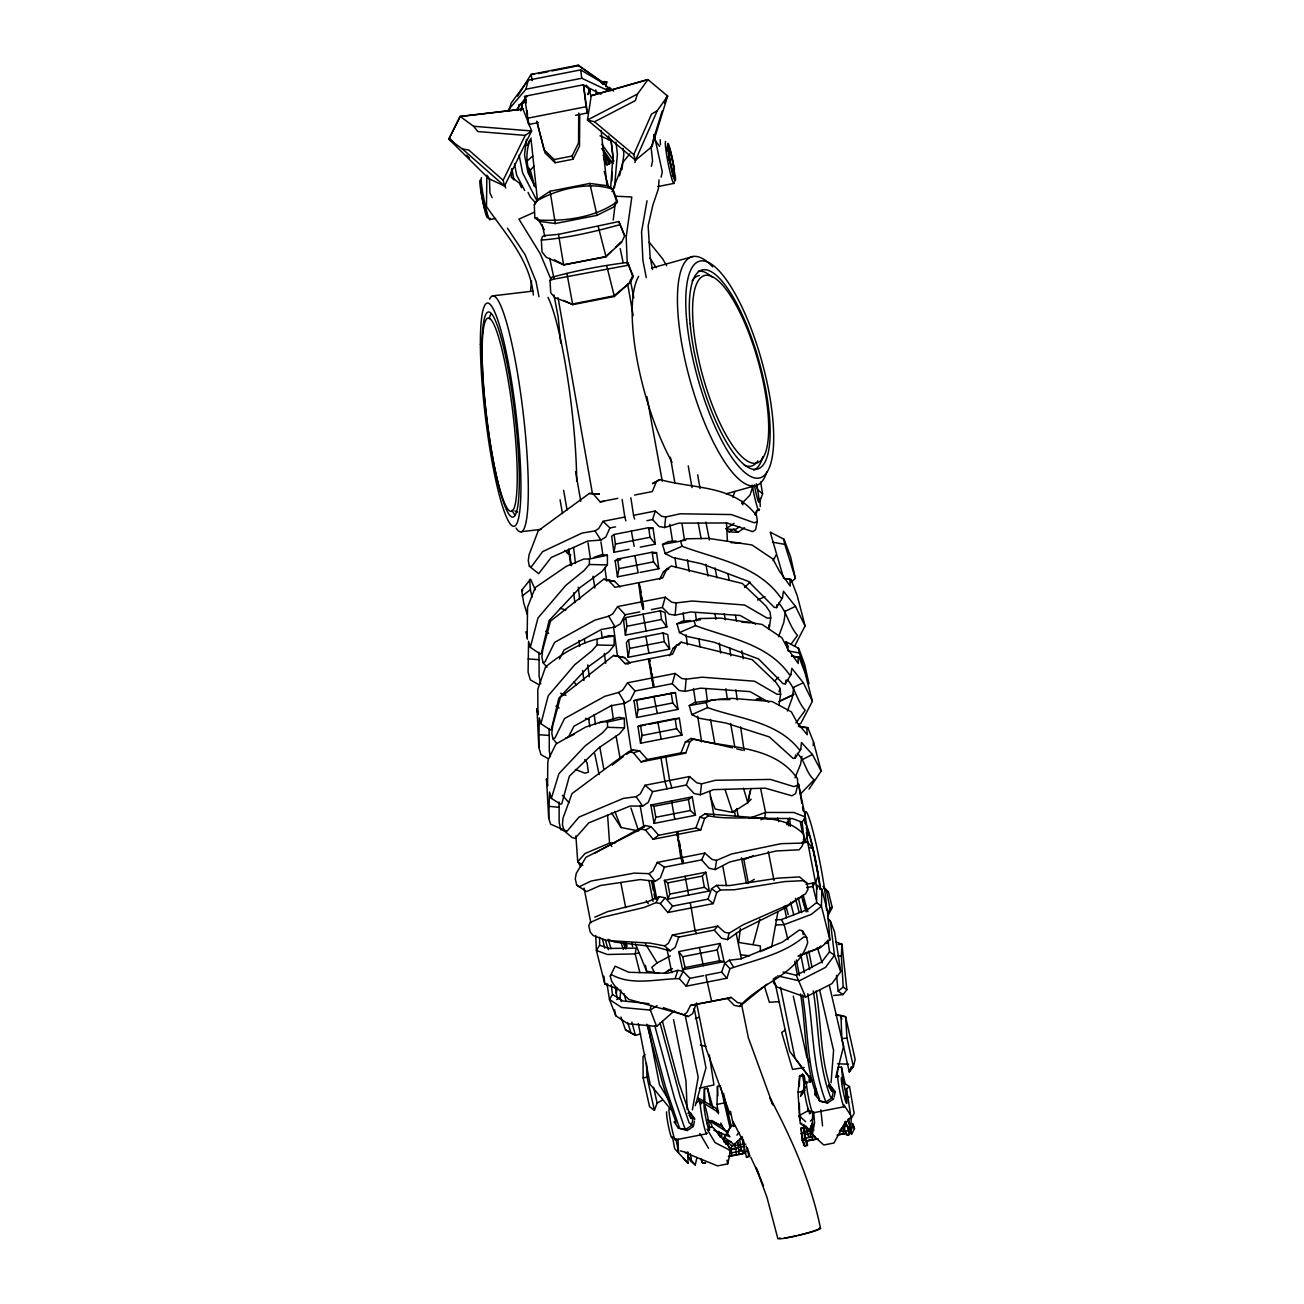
<?xml version="1.0" encoding="UTF-8"?>
<svg xmlns="http://www.w3.org/2000/svg" width="1304" height="1304" viewBox="0 0 1304 1304"><rect width="100%" height="100%" fill="white"/><g stroke="black" fill="none" stroke-linecap="round" stroke-linejoin="round"><path stroke-width="1.5" d="M760.362 951.675L760.379 945.938L738.683 942.466L740.346 928.481M578.715 112.975L578.552 142.935L572.13 156.024L573.075 159.218L555.08 162.755L545.023 152.91L536.906 121.663M579.742 114.736L579.514 146.13L573.075 159.218M799.368 1085.987L799.531 1076.305L802.563 1074.251L804.34 1076.061L805.464 1083.738M611.886 180.93L612.081 171.72M853.435 1124.439L850.86 1131.204L851.17 1118.587L846.54 1088.628L849.54 1086.607L842.775 1082.238M513.988 179.87L511.396 177.083L511.592 169.259M538.438 684.421L530.353 679.889L528.087 672.196L528.576 641.291L530.337 647.371L540.28 654.037L541.388 653.076L549.131 620.557L580.117 587.501L601.959 571.543L607.403 564.942L607.403 555.227L601.959 554.591L594.282 557.248M547.794 758.455L540.964 754.625L538.797 747.322L539.269 717.95L540.932 723.72L550.402 730.061L551.445 729.148L558.797 698.259L588.234 666.849L609.001 651.69L614.168 645.415L614.168 636.189L609.001 635.586L601.698 638.096M718.39 1113.861L717.004 1104.374L717.461 1086.428L720.509 1085.694M775.391 919.858L781.471 919.564L808.024 909.328L816.63 902.58L816.581 884.862L821.895 889.23L821.438 906.231L829.882 939.907L819.808 948.057L798.048 956.272M685.089 876.304L688.642 895.049M610.647 188.167L612.929 155.812L611.087 139.838M565.398 830.534L550.63 824.209L548.723 818.39L549.522 791.984L551.347 798.374L560.638 804.258L561.747 803.786L569.392 776.19L598.797 747.893L619.384 733.924L624.469 727.876L624.339 718.374L619.139 717.33L599.106 722.856M530.581 290.531L531.527 280.767M614.428 187.988L617.395 154.214L616.01 142.218M811.887 1132.198L812.767 1112.214M833.68 995.49L842.938 994.593L846.883 989.785L843.215 987.063L841.373 956.093L841.928 944.145L835.831 941.977M703.638 1103.005L704.437 1088.856L707.55 1088.367L712.978 1107.715M809.034 1082.287L809.393 1076.224M612.652 163.945L613.059 158.126L611.12 141.598L608.561 136.056M845.84 1098.115L846.54 1088.628M550.092 191.248L555.308 223.538L597.004 215.356L613.451 207.124L617.444 201.468L613.059 189.39L607.485 185.738L589.832 183.44L550.092 191.248L537.753 199.43L534.298 204.858L534.819 217.703L538.34 220.034C565.007 221.533 595.602 217.556 617.444 201.468M831.055 1082.793L833.582 1050.551L819.58 989.801M813.158 745.643L813.5 741.894L807.795 727.616L798.341 726.165M651.364 609.62L662.351 607.452L669.18 614.233L675.13 615.146L676.222 602.937L692.179 601.014L744.6 605.023L767.225 618.145L770.713 617.868L770.11 612.212L765.921 605.985L742.286 583.475L671.218 565.969L663.426 571.837L659.547 579.465M677.135 644.535L672.538 654.201L649.017 658.83L653.956 687.289L672.277 683.687L679.091 690.468L685.04 691.381L686.148 679.172L702.09 677.2L754.494 681.21L777.135 694.331L780.623 694.054L780.02 688.398L775.831 682.155L752.196 659.661L681.128 642.187L673.337 648.072L669.457 655.7M621.226 1001.537L620.052 997.739L620.818 989.948M650.81 1005.417L650.354 1010.095L656.645 1026.395L674.217 1010.926M646.914 520.671L652.554 519.562L659.091 526.523L664.649 527.549L665.692 517.003L680.166 513.792L731.316 514.558L754.315 522.806L757.314 521.47L756.63 515.879C734.136 484.68 693.369 489.082 659.971 479.562L652.538 483.605L659.971 479.562M716.01 699.759L694.608 702.497L689.229 705.611L691.853 714.625L699.172 718.243L725.627 722.97L769.327 736.907L793.06 758.325L795.163 758.178L800.737 749.376L801.471 742.481L812.408 754.478L821.178 771.055L809.034 789.099M799.336 1103.282L799.825 1120.332L797.999 1092.377L799.857 1075.555M686.312 785.041L693.94 793.468L700.297 794.772L701.536 783.818L715.603 780.265L770.485 779.433L793.957 786.638L797.722 785.024L797.461 778.569C773.484 744.339 727.469 748.659 690.941 738.455L685.382 741.96L680.965 752.881L647.289 759.498L641.095 761.911L633.337 752.718L628.626 751.74L615.472 761.226L571.983 793.631L563.067 817.983L562.415 824.747L564.257 830.909L572.081 837.478L575.048 838.423L588.789 822.857L630.142 806.035L642.676 806.084L648.202 802.465L652.636 791.658L686.312 785.041L689.555 776.532L696.825 782.84L701.536 783.818M680.818 857.82L677.004 831.675L658.683 835.277L653.125 839.254L645.529 830.077L640.997 829.083L585.969 857.282L576.27 873.37L575.276 878.798L576.645 885.025L579.221 886.753L591.217 880.999L634.266 873.109L649.001 873.664L652.88 871.007L657.298 862.433L680.818 857.82L682.742 863.558L664.421 867.16L657.298 862.433M677.216 834.527L677.575 831.561L695.896 827.958L700.737 829.898L704.633 818.472L708.512 815.815C739.906 822.449 778.488 809.165 803.46 833.957L804.372 840.281L802.025 846.329L799.156 849.817L776.304 850.958L729.784 861.96L715.179 869.589L709.083 868.268L701.617 859.858L683.296 863.46L677.216 834.527L700.737 829.898M613.222 220.05L615.406 202.185M621.943 169.504L623.85 154.263L623.165 148.411M526.474 139.381L524.518 154.801L527.973 172.503L535.406 186.928C527.142 172.258 523.442 153.758 531.168 138.11M836.842 1077.071L838.13 1067.275L841.439 1067.096L845.399 1084.667M795.163 758.178L795.587 755M770.713 617.868L769.164 629.017L768.724 624.975M779.058 705.187L780.623 694.054M715.179 869.589L716.515 860.395L731.544 853.99L781.177 843.672L801.406 843.101L804.372 840.281M676.124 540.981L668.365 541.551L662.546 544.404L665.187 553.581L672.994 557.59L701.373 563.687L748.447 581.405L774.201 607.322L776.532 607.615L782.465 597.819L783.443 591.201L795.473 606.376L805.073 625.904L794.674 646.034M785.562 610.614L783.851 622.22L778.602 636.694M690.484 620.557L682.514 621.128L676.972 623.85L679.482 632.57L686.898 636.385L713.875 642.171L758.602 658.993L783.068 683.638L785.285 683.899L790.925 674.608L791.854 668.316L803.28 682.742L812.408 701.291L800.737 723.524L798.439 724.29M793.712 687.827L792.245 697.787L787.437 711.022M760.835 819.694L764.666 818.325L765.562 812.441L760.754 789.197M842.449 1131.106L844.144 1131.057L845.905 1121.554M591.25 95.697L587.452 120.001L635.504 160.262L651.984 146.57L667.648 96.088L647.827 79.479L591.25 95.697L647.941 79.674L637.493 94.051L635.358 100.604L594.542 121.761L587.452 120.001L637.493 94.051M625.415 635.129L626.898 626.262L625.806 617.574L660.378 610.794L664.991 612.472L666.833 626.996L625.415 635.129L623.589 620.606L625.806 617.574M628.186 657.298L629.669 648.414L628.577 639.742L663.165 632.945L667.778 634.624L669.604 649.147L628.186 657.298L626.36 642.774L628.577 639.742M704.437 1088.856L704.845 1101.065M801.927 756.353L800.591 764.226L795 777.869M616.27 993.55L617.183 988.302M647.012 200.751L641.552 231.933L642.921 260.441L646.246 277.622M776.532 607.615L777.07 604.583M692.391 1109.916L698.194 1077.137L685.382 1016.305M785.285 683.899L785.97 680.069M777.934 911.806L771.707 946.688L761.992 950.958M629.001 549.343L613.939 552.309L615.439 544.078L614.054 534.477L648.642 527.68L653.027 528.104L655.358 544.159L640.297 547.126M634.869 555.634L638.161 572.782L617.46 576.857L618.96 568.642L617.574 559.041L652.163 552.244L656.548 552.651L658.862 568.723L640.052 572.423M517.916 110.416L519.041 104.434M671.527 800.933L674.787 819.319M636.596 717.526L638.145 709.751L636.596 699.71L675.423 692.571L678.015 709.392L636.596 717.526L634.021 700.704L636.596 699.71M640.525 743.247L642.057 735.489L640.525 725.431L675.113 718.634L679.351 718.292L681.927 735.114L640.525 743.247L637.949 726.426L640.525 725.431M646.833 1024.194L663.443 1086.281L675.716 1121.554L674.298 1121.978L678.308 1128.074L687.241 1130.503L693.337 1126.46L694.445 1121.065M815.831 1088.987L814.723 1094.382L820.509 1101.456L827.665 1102.907L833.778 1098.864L830.452 1096.86C817.559 1063.347 819.01 1026.02 813.288 990.91M834.136 1097.055L835.245 1091.676L829.474 1084.586L828.35 1085.857L831.675 1090.91L835.245 1091.676M710.289 796.695L715.162 809.05L732.62 812.441L747.779 802.645L750.175 790.957M757.314 521.47L755.587 529.717L752.652 531.641L727.045 522.969L678.765 523.148L664.649 527.549M619.563 175.828L622.546 162.788L629.848 153.807M661.128 177.165L662.302 171.851L654.119 134.524M634.918 162.576L635.716 159.039M651.397 166.325L652.571 161.011L651.038 146.618M695.276 1164.977L687.697 1155.882L690.566 1161L695.276 1164.977L696.923 1157.593M743.443 788.154L747.779 802.645L750.859 789.23M685.366 1152.817L717.526 1165.89L727.665 1163.901L730.713 1150.698L715.065 1142.597L707.061 1129.182M520.736 110.856L522.594 103.114L525.463 98.191M813.272 1125.27L810.713 1130.861L808.985 1130.894L812.783 1122.923M797.722 785.024L795.668 793.533L791.919 795.815L765.334 788.17L713.5 789.653L700.297 794.772M507.941 110.416L525.952 89.226L528.185 80.196L580.655 69.894L605.382 84.532L610.451 90.856M714.233 930.111L721.601 938.293L727.502 939.597L729.099 933.24L742.938 924.862L788.333 904.829L805.579 893.762L808.007 889.295L806.997 883.183L799.548 876.924L778.146 878.13L729.816 885.53L716.581 885.367L711.609 888.676L708.007 899.141L672.587 906.101L667.86 912.539L660.346 903.607L655.961 902.629L644.241 907.454L601.16 917.609L589.995 922.58L588.789 926.068L590.256 932.083L593.124 935.506L606.719 940.51L650.028 943.118L664.681 945.905L670.223 950.844L675.179 947.405L678.813 937.071L714.233 930.111L717.77 926.117L724.714 932.262L729.099 933.24M841.813 1019.223L840.933 1015.262L841.862 1038.75L849.295 1072.051L853.386 1066.672L855.163 1059.516L845.628 1016.761L835.848 1014.365M604.111 84.678L604.893 81.63L606.833 81.989L605.675 86.569M835.652 1077.446L843.558 1046.46L829.474 985.922M570.744 554.885L567.631 553.418L568.511 549.962M587.794 94.589L589.718 88.998L588.381 94.018M753.207 944.031L759.873 919.222M806.606 887.616L812.425 886.541L813.484 882.612M755.798 515.292L757.331 509.701M759.384 502.219L760.411 498.487M662.351 607.452L665.236 597.216L671.821 602.252L676.222 602.937M672.277 683.687L675.146 673.451L681.731 678.487L686.148 679.172M810.159 1111.041L809.376 1113.795L811.691 1110.633M695.309 1105.71L705.986 1067.846L694.168 1008.302M654.086 823.394L655.814 817.282L653.858 806.296L650.826 805.008L654.086 823.394L695.488 815.244L692.228 796.858L650.826 805.008M541.339 240.083L542.35 236.594L544.86 235.6L558.503 234.345L618.846 221.566L624.681 235.828L621.535 242.479L605.529 256.627L563.621 264.875L546.262 257.263L542.04 252.063L541.339 240.083C568.022 237.964 594.347 231.77 620.101 224.614M508.886 110.824L511.184 103.049L528.185 80.196M779.01 691.739L780.02 688.398M652.522 142.12L662.139 111.117M664.551 103.358L666.344 97.539M667.86 912.539L713.239 903.623L716.727 892.539L720.395 889.98L734.201 889.784L784.519 881.586L803.427 880.64L806.997 883.183M610.256 976.077L611.641 974.707C632.212 986.166 657.412 978.766 679.319 978.652L686.181 986.199L726.898 978.212L729.93 968.693C754.592 960.021 782.856 954.495 803.802 936.94L806.72 937.478L807.681 942.662C797.738 975.099 759.808 982.841 739.645 1006.476L734.299 1005.417L727.567 998.505L690.501 1005.4L686.915 1012.523L683.638 1014.756L628.887 999.434L614.575 985.661L611.625 981.178L610.256 976.077L615.129 966.166L628.805 972.295L667.469 973.306L677.819 970.339L683.149 971.301L689.897 978.326L703.785 975.604M652.554 519.562L655.309 511.038L661.568 516.237L665.692 517.003M675.342 977.853L677.819 970.339M752.962 486.31L749.93 495.178L741.683 503.637M521.078 109.78L522.399 105.966M711.691 1001.619L705.757 975.213L721.634 972.083L724.796 963.118L729.246 960.233L740.916 958.864L782.416 942.107L799.466 929.931L802.465 930.877L806.72 937.478M550.027 280.604L551.119 277.491C575.667 270.629 602.187 265.592 627.615 262.463L633.353 276.595L630.093 282.772L613.842 295.861L571.918 304.109L554.819 297.573L550.728 292.829L550.027 280.604L552.668 279.366L628.789 265.12M695.831 1004.732L692.652 1013.599L688.202 1016.582L674.445 1011.48M755.049 514.803L756.418 510.972M759.857 501.404L762.612 493.76L760.607 482.007M641.095 761.911L685.676 753.158L689.979 741.585L694.07 738.879M695.896 827.958L699.906 817.168L705.154 813.729L771.756 818.977M645.04 1054.561L643.002 1056.566L643.165 1077.984L649.588 1106.721L654.429 1110.34L657.118 1103.086L653.581 1087.243M849.295 1072.051L851.316 1066.607M667.941 899.124L669.816 894.088L667.697 882.889L664.388 880.363L705.806 872.229L709.343 890.991L667.941 899.124L664.388 880.363M664.421 867.16L660.378 877.836L655.146 881.39L640.297 879.548L600.199 885.546L586.507 891.594L576.645 885.025M732.783 497.117L734.951 491.412M612.016 191.655L621.356 168.118M747.779 802.645L751.185 799.238M656.319 481.861L652.326 491.559L634.526 495.064M657.314 110.644L635.504 160.262L633.744 154.589L651.511 114.133L657.314 110.644L667.648 96.088L666.947 95.616M724.062 961.635L719.596 960.787L717.233 949.931L720.118 943.46L678.699 951.594L682.66 969.769L724.062 961.635L720.118 943.46M627.615 262.463L632.587 275.91L629.555 282.658L614.38 296.481L572.701 304.663L563.654 300.425M615.569 526.816L609.93 527.941L605.838 536.987L600.899 540.068L587.745 541.03L551.184 557.525L538.666 573.695L529.391 566.262L528.267 560.753L529.065 554.754L538.291 530.695L589.31 493.45L599.269 494.069L589.31 493.45M827.632 913.794L830.061 908.513L826.524 890.909L823.606 888.089M686.181 986.199L689.897 978.326M667.208 568.299L662.628 577.982L639.107 582.611L643.573 609.212M701.617 859.858L704.893 853.093L711.984 859.401L716.515 860.395M735.13 1125.971L731.153 1125.596L723.41 1138.767L723.997 1142.141M717.77 926.117L672.391 935.033L668.349 943.346L664.681 945.905M727.371 1133.225L731.153 1125.596M527.126 145.477L529.554 140.506M462.382 148.949L468.755 150.041L503.132 180.262L504.534 185.999L462.382 148.949L448.837 139.072L460.296 116.545L523.002 109.096L531.624 130.97L504.534 185.999L488.772 178.648L448.837 139.072L460.002 116.398L523.002 109.096M503.132 180.262L525.219 135.388L531.624 130.97L473.548 126.26L460.296 116.545M559.465 659.058L564.029 650.044L601.193 629.555L615.081 626.947L620.476 623.801L625.154 614.771L639.808 611.886M568.462 737.037L573.939 726.23L611.087 705.741L625.007 703.182L630.402 700.036L635.064 690.99L653.402 687.387L648.463 658.944L624.942 663.557L618.031 656.14L613.63 655.456L560.41 697.347L552.635 726.018L551.82 733.223L552.912 738.797L556.873 743.443M679.319 978.652L683.149 971.301M827.73 916.158L832.262 907.47L828.399 891.92L823.036 886.361M729.474 1150.976L732 1146.216L731.348 1145.597M845.008 1121.847L851.545 1134.268L854.495 1128.791L853.24 1125.124M773.076 560.687L776.32 554.705M845.677 1121.326L833.924 1143.021L823.786 1145.01L812.294 1134.676L814.576 1123.037L813.712 1111.97M689.555 776.532L644.975 785.285L640.199 793.973L636.091 796.679L623.377 798.39L579.025 817.054L567.044 831.218L564.257 830.909M655.961 902.629L659.319 896.614L665.187 897.804L672.587 906.101M661.747 756.662L660.998 757.999L664.893 781.373L667.094 788.822M666.507 755.733L665.757 757.07L669.637 780.444L671.853 787.877M851.17 1118.587L854.169 1113.453L849.54 1086.607M534.298 204.858L536.482 201.126C557.199 188.966 589.881 180.93 613.059 189.39M625.838 520.818L624.812 517.036L603.051 521.307L598.683 528.593L595.031 530.891L581.959 533.091L542.627 551.641L531.51 566.588L529.391 566.262M748.773 818.504L765.562 812.441L793.94 812.506L805.367 816.972L808.089 835.098L804.307 841.373L802.123 822.205L805.367 816.972L798.537 784.03L801.846 803.313M611.168 984.764L612.521 994.447L609.473 999.467L615.765 1015.767L627.843 1023.754L656.645 1026.395M609.408 138.909L608.3 139.789L607.517 138.925L608.593 138.11M599.612 937.348L599.628 945.221L596.401 950.453L604.86 984.129L615.765 988.139M517.655 96.105L531.054 74.442L578.079 65.2L600.541 81.027L602.692 84.157M810.925 1125.922L812.359 1123.673L813.077 1127.21M538.797 747.322L537.036 708.74L537.916 714.625L537.786 689.278L545.561 666.931C565.626 650.452 588.186 638.145 614.168 636.189M608.12 579.921L615.015 587.338L638.553 582.709L641.16 601.943L617.623 606.572L612.717 613.874L608.723 616.205L594.901 620.133L554.624 642.35L545.056 661.796L543.002 662.611L541.91 657.053L542.725 649.832L550.5 621.16L603.703 579.237L614.738 581.405L620.199 586.93M651.071 678.178L627.55 682.791L622.644 690.093L618.634 692.44L604.812 696.32L564.534 718.537L554.966 737.982L552.912 738.797M743.41 1139.745L744.714 1151.905L746.817 1157.349L749.881 1155.898L747.339 1147.634M806.948 1140.381L807.486 1145.417L804.438 1145.727L802.156 1140.315L801.047 1128.123L804.079 1127.813L805.546 1133.094M527.321 614.64L523.719 603.035L521.682 590.239L530.581 579.221L535.276 589.799M736.907 1135.165L738.961 1132.345M827.926 918.456L830.273 920.738L834.511 931.692L840.787 971.545L831.887 983.656L805.627 997.12L776.402 986.851L773.419 982.629M790.974 644.241L797.494 635.407C788.953 625.773 787.192 612.472 778.635 602.953M795.896 722.905L805.204 710.321C797.135 701.242 795.473 688.708 787.453 679.71M805.041 1090.34L800.509 1096.419L801.846 1091.709L805.481 1087.129M749.295 1155.751L746.181 1157.186M827.91 940.184L829.523 951.806L821.879 961.814L796.288 975.294L783.052 972.05M516.71 109.454L527.37 95.762M812.425 886.541L815.538 882.547L818.227 875.652L812.914 848.48L807.632 842.123L803.264 839.694M725.904 1144.341L723.329 1138.718L726.589 1134.822M840.183 1130.046L851.414 1116.338M678.748 645.04L681.128 642.187M660.346 903.607L665.187 897.804M530.109 170.596L534.037 166.081M607.403 555.227L589.392 559.041L589.392 564.485L583.947 570.663L565.806 585.382L537.981 617.966L530.337 647.371M597.069 639.808L597.069 644.975L591.886 650.843L574.64 664.828L548.202 695.798L540.932 723.72M687.909 1113.453L689.034 1112.182L690.81 1113.16L694.82 1119.272L689.034 1112.182M741.78 1137.235L732.538 1146.232L723.41 1138.767M603.377 155.388L604.371 154.883L608.234 157.931L610.207 163.228L607.028 164.891L605.219 163.668L603.377 155.388L605.773 159.218L607.028 164.891M605.219 163.668L606.164 162.625M624.339 718.374L607.485 721.96L607.55 727.29L602.448 732.913L585.333 745.725L558.911 773.679L551.347 798.374M667.697 882.889L702.285 876.092L705.806 872.229M604.486 156.855L605.741 155.502L603.785 150.449L601.633 148.754M800.444 794.022L814.103 779.873C805.774 772.636 805.269 760.705 797.298 753.37M558.503 234.345L563.621 264.875L606.018 256.839L611.429 251.411M615.504 247.352L620.916 241.925M603.964 155.779L604.991 155.241M744.486 587.452L750.207 582.089M774.315 681.242L778.635 677.216M682.66 969.769L685.007 967.584L719.596 960.787M810.387 1121.016L813.174 1118.506M526.865 161.24L532.733 156.007M791.023 582.22L795.375 578.389L790.648 557.036L784.095 539.302L770.191 532.113L783.622 578.145M739.645 1006.476L766.931 984.178M640.997 829.083L645.121 825.53L651.201 826.736L658.683 835.277M670.289 955.913L657.151 962.906L651.821 967.275L654.396 972.491L659.302 973.387M842.938 994.593L838.146 991.187L843.215 987.063M612.261 765.106L623.393 756.516M820.689 946.101L817.82 948.35L798.863 955.669M773.191 979.288L776.304 976.843M522.138 596.009L530.386 589.701L529.571 579.4M666.377 971.822L669.522 969.459M800.868 1133.681L803.981 1132.687L803.443 1127.65M614.054 534.477L611.625 536.237L613.939 552.309M617.46 576.857L615.146 560.785L617.574 559.041M727.502 939.597L740.933 930.143L783.215 908.986L802.677 895.978M734.119 523.328L725.937 528.707L728.952 531.869L737.999 532.325L744.502 527.745M653.858 806.296L688.447 799.499L692.228 796.858M626.702 754.266L633.32 749.784L639.645 750.941L647.289 759.498M725.937 528.707L734.837 529.88L739.71 526.588M785.024 1030.258L781.699 1032.491L792.555 1069.443L804.177 1067.503M737.119 809.067L732.62 812.441L725.024 789.507M657.004 1005.661L650.354 1010.095L621.552 1007.454L609.473 999.467L607.045 984.227M696.385 1102.744L699.58 1100.69L718.683 1112.491L716.401 1108.498L698.096 1097.903L700.509 1104.244M522.562 102.136L526.017 99.984M728.952 531.869L734.119 528.739M645.529 830.077L651.201 826.736M747.29 883.509L754.299 879.369M706.784 1123.005L709.995 1121.13L724.747 1130.421L722.612 1126.933L711.674 1120.397M645.121 825.53L594.999 853.109M844.438 1129.052L842.824 1129.997L843.443 1134.072L846.329 1133.062M616.727 999.614L620.052 997.739M663.426 571.837L668.838 568.805M673.337 648.072L676.042 646.556M747.974 1150.959L744.714 1151.905M522.627 102.331L526.148 100.375M657.118 1103.086L662.399 1100.168M664.225 973.11L672.44 968.742M802.498 759.547L812.408 754.478M826.426 941.602L829.882 939.907L827.567 911.855L821.895 889.23M781.944 700.069L794.103 694.217M741.194 1149.28L743.736 1152.997L739.401 1154.513L738.765 1150.454L741.194 1149.28L739.661 1139.289M784.812 611.429L795.473 606.376M520.149 104.353L525.382 101.875M793.142 687.534L803.28 682.742M689.229 705.611L706.149 702.579L711.674 699.987L731.935 698.357L772.229 701.568L791.365 711.854L797.396 722.872L807.209 734.755L806.801 727.828L798.993 726.638M830.061 908.513L832.262 907.47M757.608 600.019L764.91 596.645M778.667 701.699L792.685 695.211M565.561 738.325L574.379 734.266M533.972 212.373L518.943 219.17L540.28 253.824L550.875 279.154M691.853 714.625L707.616 707.616C739.156 718.928 776.891 721.226 799.205 749.572L800.737 749.376M659.319 896.614L648.121 901.586L607.501 911.659L594.803 917.168M665.187 553.581L682.073 546.278C716.792 559.318 757.852 565.088 780.77 597.705L782.465 597.819M679.482 632.57L695.537 625.627C728.512 638.015 767.534 643.508 789.311 674.494L790.925 674.608M628.626 751.74L633.32 749.784M753.109 855.848L743.834 859.727L748.3 882.645M662.546 544.404L680.59 541.127L686.572 538.813L708.463 538.389L752.017 544.99L772.962 559.041L779.384 571.103L790.224 586.099L789.979 579.432L784.617 578.568M676.972 623.85L694.119 620.737L699.808 618.536L720.59 618.129L761.992 624.404L781.895 637.754L787.991 649.213L798.292 663.475L798.048 657.134L792.115 656.173M695.358 1018.636L699.156 1017.283M639.009 952.621L635.178 953.925L607.322 954.479L596.401 950.453L595.732 935.538M727.567 998.505L731.202 997.397L737.542 1002.58L741.503 1003.379M640.737 1033.86L635.472 1035.376L625.496 1029.834L620.932 1017.022M633.337 752.718L639.645 750.941M651.674 268.07L693.19 256.464M726.328 493.792L754.641 485.87M643.165 1077.984L646.996 1077.039L646.458 1063.331M756.271 699.172L760.102 698.292M699.351 1088.269L713.94 1084.895L709.311 1054.936M806.801 727.828L807.795 727.616M685.04 691.381L700.59 688.153L750.028 691.625L768.806 702.204M675.13 615.146L690.68 611.967L740.118 615.455L755.489 624.111M797.999 1092.377L803.264 1091.318M538.389 73.594L548.136 71.671M552.032 70.905L579.318 65.542M525.952 89.226L581.78 78.256L608.202 90.709M575.634 115.29L587.37 112.975L583.475 84.744L524.485 96.333L528.691 124.499L538.471 122.576M527.061 118.322L586.067 106.732L583.475 84.744M536.743 121.223L544.061 149.715L554.118 159.561L572.13 156.024M489.652 219.594L495.601 218.436M657.933 186.537L673.793 183.424M593.434 494.216L600.068 501.828L617.884 498.34M630.859 497.786L633.548 515.308L655.309 511.038M649.262 528.837L653.027 528.104M615.439 544.078L650.028 537.281L655.358 544.159M615.146 560.785L620.785 559.677M652.782 553.385L656.548 552.651M618.96 568.642L653.548 561.845L658.862 568.723M641.715 601.845L665.236 597.216M626.898 626.262L661.487 619.465L666.833 626.996M629.669 648.414L664.258 641.617L669.604 649.147M651.625 678.064L675.146 673.451M634.021 700.704L675.423 692.571M638.145 709.751L672.734 702.954L678.015 709.392M637.949 726.426L645.48 724.942M649.245 724.209L679.351 718.292M642.057 735.489L676.646 728.692L681.927 735.114M655.814 817.282L690.403 810.485L695.488 815.244M653.125 839.254L676.646 834.641M681.373 857.706L704.893 853.093M669.816 894.088L704.404 887.29L709.343 890.991M678.699 951.594L682.644 956.729L717.233 949.931M690.501 1005.4L731.202 997.397M717.004 1104.374L724.29 1102.939L729.898 1127.21M675.325 1139.908L706.621 1133.763M812.783 1112.899L844.079 1106.754M731.055 1141.619L725.171 1140.804L729.099 1141.342M804.079 1127.813L801.047 1128.123L802.987 1140.462L804.438 1145.727L807.486 1145.417M817.967 1138.897L806.182 1141.065L804.421 1131.921L813.957 1130.046M743.313 1144.619L745.709 1144.146M728.757 1149.46L744.03 1146.46L744.763 1150.242L729.49 1153.241M804.698 1134.545L812.327 1133.046M802.4 1135.36L802.188 1138.653L803.003 1138.506M734.478 1143.51L735.961 1148.824L731.185 1149.753L731.74 1155.686M805.432 1138.327L814.967 1136.452M839.76 1131.579L845.497 1130.454M845.481 1131.22L848.203 1130.682C851.952 1140.315 842.107 1131.888 844.438 1125.825L847.16 1125.287L848.203 1130.682M806.85 1145.254L805.383 1139.989L802.156 1140.315M728.333 1156.355L745.513 1152.98M806.182 1141.065L817.624 1138.816M838.048 1134.806L846.573 1133.274L837.038 1135.148M728.675 1156.452L745.839 1153.078M703.019 1163.315C710.484 1161.766 699.678 1165.841 701.943 1159.419L702.22 1162.32L700.965 1159.109M846.54 1135.116L849.279 1134.578M801.927 843.166L807.632 842.123L815.538 882.547L806.035 884.308M786.067 641.796L798.716 648.332L804.666 664.469L808.985 683.883L799.352 652.962L788.089 650.908L786.067 641.796L788.447 647.094M841.862 1038.75L846.964 1037.935L845.628 1016.761L835.717 1014.871M548.723 818.39L546.49 778.961L547.582 785.774L547.761 763.036L548.267 759.629L555.911 744.079L585.561 727.11L602.285 721.487L607.485 721.96M601.095 82.739L606.833 81.989L600.883 81.956M600.068 501.828L603.915 501.372M492.456 295.91L532.798 291.118M521.258 531.739L541.437 529.342M689.017 1115.132L691.234 1118.506L693.043 1118.294L691.576 1125.482L685.464 1129.525L678.308 1128.074L679.025 1126.607L665.399 1086.558L649.033 1025.14M825.008 943.167L828.611 942.776M838.309 944.536L841.928 944.145L846.883 989.785M685.382 741.96L689.979 741.585M837.576 1063.771L848.611 1064.211M681.943 540.557L685.806 540.28M696.466 620.117L700.46 619.824M779.14 1001.7L769.36 1002.238L764.6 986.769M799.531 1076.305L804.34 1076.061M808.741 1140.234L813.288 1139.989L810.811 1136.289L809.963 1130.812M615.488 842.791L609.555 843.101L584.974 853.566L577.721 861.699L580.802 866.704M776.206 925.009L784.16 924.65L811.349 914.381L821.438 906.231L816.63 902.58M534.493 74.361L531.054 74.442L532.228 80.652M810.778 1113.518L808.578 1110.389L799.14 1115.686L800.363 1123.412L801.96 1123.396M600.916 81.663L604.893 81.63M717.966 699.514L729.865 699.596M757.64 699.775L761.617 699.808M764.666 818.325L792.424 818.586L802.123 822.205M589.392 559.041L583.947 558.976L566.343 566.311L535.211 587.599L527.549 607.273L527.158 637.786L526.229 631.592L527.435 639.188M607.892 984.194L604.86 984.129L603.85 976.174M589.392 564.485L607.403 564.942M597.069 644.975L614.168 645.415M839.515 1131.024L844.144 1131.057M607.55 727.29L624.469 727.876M616.14 196.219L631.821 196.985L626.181 236.937L627.273 264.142M680.965 752.881L685.676 753.158M810.811 1136.289L808.17 1136.11L806.883 1128.139M837.934 955.848L841.373 956.093M528.12 658.911L539.09 659.71L539.106 676.189L540.687 683.866M538.829 734.706L549.261 735.456L549.277 751.12L550.402 756.597M730.941 542.611L740.77 543.377M741.552 622.106L749.36 622.709M525.219 135.388L477.851 131.541L473.548 126.26M583.947 86.227L587.827 86.569M648.936 1003.656L622.758 1000.934L612.521 994.447M548.739 806.279L559.106 807.372L559.155 822.465L560.704 829.67L566.066 831.039M789.979 579.432L791.088 579.547L797.298 595.928L805.073 625.904M798.048 657.134L799.107 657.249L805.024 672.815L812.408 701.291M740.493 954.805L749.572 955.783M614.738 581.405L603.703 579.237M618.715 656.825L624.649 657.64L630.109 663.149M555.308 223.538L540.296 221.501L534.819 217.703M624.942 663.557L628.202 664.046M785.057 578.634L791.088 579.547M791.463 656.075L799.107 657.249M635.521 943.949L646.637 971.268L654.396 972.491M772.424 542.138L784.796 544.387L795.375 578.389M690.941 738.455L732.701 747.828M611.543 812.946L621.079 827.535L638.553 830.925L630.94 807.991M845.66 1096.566L849.083 1097.267M618.031 656.14L624.649 657.64M777.575 975.881L799.336 980.82L825.595 967.356L834.495 955.245L830.273 920.738M700.346 1045.074L706.132 1046.493M736.613 748.789L742.465 750.224M709.62 1126.835L713.435 1127.764L730.305 1148.221M803.476 1145.108L805.09 1145.89M744.079 1143.934L734.201 1145.727L732.424 1143.152L724.209 1137.365M749.213 1156.876L746.067 1145.971M670.223 950.844L655.472 946.932L614.869 942.075L607.974 939.336M680.297 1150.845L687.958 1152.883M613.63 655.456L617.02 656.368M606.181 89.047L611.234 90.432L609.033 87.205L613.662 91.117M699.906 817.168L704.633 818.472M809.898 847.633L812.914 848.48M672.391 935.033L678.813 937.071M800.607 1116.142L799.14 1115.686L805.611 1121.668M560.345 608.283L565.903 610.093M585.496 718.308L589.196 719.498M724.486 1130.356L728.333 1131.66M663.377 1007.65L672.603 1010.844M599.628 945.221L608.919 948.448L636.14 948.122L635.178 953.925L639.873 972.637M560.638 693.272L565.952 695.309M575.406 769.523L584.893 773.158L588.414 772.196L587.061 762.693L584.779 759.629M654.722 696.629L653.891 696.303L657.298 713.451M658.65 722.367L657.819 722.041L661.226 739.189M521.682 590.239L522.741 590.663M683.638 1014.756L688.202 1016.582M713.728 1130.209L729.979 1136.811L722.612 1126.933M707.844 1119.94L722.367 1125.89L720.753 1123.021M625.496 1029.834L635.472 1035.376L631.821 1022.075M599.987 135.795L612.668 141.256M606.018 256.839L598.243 226.537M606.767 88.379L611.234 90.432M582.904 84.841L600.981 94.165M554.379 259.789L564.322 265.022M826.524 890.909L828.399 891.92M816.5 1095.36L814.723 1094.382L816.141 1093.958C804.34 1062.271 806.133 1027.079 800.574 993.99M827.665 1102.907L818.749 1100.494L819.466 1099.011C806.736 1066.134 808.138 1029.475 802.514 994.985M693.337 1126.46L689.066 1122.695L680.085 1096.582L660.02 1022.988M674.298 1121.978L676.059 1122.956M687.241 1130.503L685.464 1129.525L683.948 1125.955L674.624 1098.669L654.771 1025.743M556.042 706.214L559.074 708.039M705.154 813.729L708.512 815.815M829.523 951.806L834.495 955.245L840.787 971.545M578.079 65.2L601.062 81.19L603.507 84.401M803.574 1124.521L810.713 1130.861M800.363 1123.412L808.985 1130.894M572.701 304.663L566.93 273.433M582.758 865.318L577.721 861.699L575.895 835.848M511.396 177.083L519.334 183.082L521.551 187.727M711.609 888.676L716.727 892.539M734.837 529.88L737.999 532.325M545.773 631.12L548.625 633.369M762.612 493.76L757.64 489.717L756.858 485.707M644.975 785.285L652.636 791.658M594.542 121.761L633.744 154.589M708.007 899.141L713.239 903.623M604.371 154.883L606.751 157.083M687.778 1151.839L688.023 1163.201L674.657 1148.726L672.554 1137.251M603.051 521.307L609.93 527.941M449.57 138.322L453.825 142.543M466.604 155.192L469.44 158.012M617.623 606.572L625.154 614.771M627.55 682.791L635.064 690.99M724.796 963.118L729.93 968.693M535.667 202.935L530.288 197.051L528.055 192.405M614.38 296.481L606.67 265.625M683.198 1157.887L688.023 1163.201M562.448 795.342L569.033 802.759M601.845 144.271L614.005 161.028M564.974 550.369L567.631 553.418M721.634 972.083L726.898 978.212M543.002 662.611L546.963 667.257M671.381 1110.079L650.207 1084.439L638.292 1023.493M716.581 885.367L720.395 889.98M604.567 155.649L607.24 158.892L608.919 164.483M649.131 242.104L662.611 258.795L666.67 265.723M649.001 873.664L655.146 881.39M816.255 1139.077L812.18 1133.844L811.952 1128.286M624.681 235.828L618.846 221.566M574.086 681.927L576.482 685.138M653.923 138.566L659.579 146.423M636.091 796.679L642.676 806.084M703.361 965.693L699.4 947.535M603.084 149.422L612.733 163.619M649.017 658.83L650.354 660.818M648.463 658.944L649.799 660.932M611.804 846.459L609.555 843.101L607.599 815.261M646.246 900.608L648.3 903.656M507.484 228.167L525.121 254.802L536.009 281.452L538.959 296.725M843.704 1104.684L850.322 1114.676M649.979 258.143L656.303 267.744M829.474 1084.586L833.484 1090.698L832.001 1097.886L825.905 1101.929C812.408 1067.764 813.452 1029.655 807.763 993.713M595.031 530.891L600.899 540.068M586.132 85.119L590.158 91.459M729.246 960.233L733.223 966.476M716.581 1131.399L719.303 1135.768M645.431 943.9L657.151 962.906M669.734 1101.554L659.482 1084.765L647.958 1025.58M537.069 217.572L544.29 229.716M608.723 616.205L615.081 626.947M618.634 692.44L625.007 703.182M603.67 155.046L605.105 157.474M699.841 1133.453L708.496 1148.27M796.288 975.294L805.627 997.12M524.697 190.465L516.71 175.306L514.477 163.799M781.471 919.564L784.16 924.65L787.926 939.614M831.675 1090.91C819.874 1059.223 821.667 1024.031 816.108 990.926M691.234 1118.506L678.976 1083.233L662.367 1021.146M733.011 1121.424L743.818 1142.663M537.232 201.256L522.611 172.845L519.139 155.127M809.344 1062.304L806.785 1056.99L793.272 996.126M696.532 933.582L695.081 930.583L690.289 902.629M504.289 184.858L505.756 187.955M492.146 197.621L489.929 192.976L489.456 178.371M750.843 1157.349L758.798 1174.415L756.027 1167.667L766.948 1197.251L777.787 1238.36A22.005 1.809 -13.5 0 0 802.237 1234.497A22.005 1.809 -13.5 0 0 819.319 1227.96M590.973 96.203L589.229 89.194M521.877 106.52L523.197 109.52M624.486 943.444L626.702 948.693M621.079 827.535L614.803 811.398M709.995 1121.13L712.228 1126.574M756.027 1167.667L763.476 1185.825M608.512 186.814L604.241 171.46M773.679 979.809L776.402 986.851M487.892 176.285L488.772 178.648M852.555 1123.477L854.495 1128.791M597.004 215.356L589.832 183.44M730.191 1114.496L705.562 1047.177L696.515 1002.89M599.139 774.576L594.722 753.647M612.309 188.624L617.085 202.853M817.298 947.503L822.172 962.874M627.713 1022.45L630.663 1031.953M554.118 159.561L555.08 162.755M706.149 702.579L707.616 707.616M680.59 541.127L682.073 546.278M694.119 620.737L695.537 625.627M623.98 993.599L626.067 1001.195M633.548 515.308L634.575 519.106M777.706 817.983L778.7 821.683M851.545 1134.268L848.578 1118.783M813.5 741.894L821.178 771.055M731.381 1126.77L723.492 1093.29M798.276 897.576L801.716 912.702M784.193 906.215L786.475 917.739M795.521 898.309L799.156 912.474M790.517 902.189L793.777 914.903M785.904 905.775L788.17 914.626M631.707 942.939L632.636 946.574M626.132 942.743L627.028 946.28M820.526 1228.401C811.153 1182.369 792.001 1139.256 770.045 1097.984L772.864 1104.895L748.366 1037.756L741.52 1004.178M634.168 546.343L631.348 531.087M641.16 601.943L643.019 609.327M602.399 938.733L604.746 948.106M718.765 1131.318L720.216 1137.218M848.007 1119.402L850.86 1131.204M646.132 631.071L643.084 614.184M648.903 653.222L645.871 636.336M716.401 1108.498L717.33 1112.377M783.541 538.78L784.796 544.387M846.964 1037.935L853.386 1066.672M542.187 224.744L544.844 236.594M549.701 258.339L553.907 278.013M646.996 1077.039L654.429 1110.34M798.227 647.86L799.352 652.962M808.757 951.154L812.082 967.584M806.149 952.279L809.654 969.557M800.607 953.99L804.372 972.67M720.933 1087.617L724.29 1102.939M682.644 956.729L685.007 967.584M530.386 589.701L532.016 597.183M620.199 248.608L623.1 262.381M627.664 284.011L633.206 315.617M558.063 297.687L592.309 492.896M586.067 106.732L587.37 112.975M805.041 820.346L805.79 824.03M806.557 827.714L808.089 835.098M800.216 821.65L802.677 833.484M736.662 808.464L738.243 816.125M734.299 810.615L735.489 816.385M727.29 1140.397L728.757 1147.455M690.256 1153.681L691.381 1159.142M726.458 885.677L722.693 865.774M736.141 933.126L741.373 958.815M730.55 1111.448L733.598 1126.46M656.89 899.613L653.467 881.716M666.98 949.051L671.821 972.784M673.532 1019.646L685.937 1080.739L687.175 1109.59M645.447 965.433L646.637 971.268M675.847 1138.636L678.65 1152.491M709.392 539.986L705.904 522.073M714.999 567.908L717.004 577.884M724.209 613.776L725.399 619.759M794.739 961.292L797.282 974.365M768.349 851.594L773.989 880.461M741.422 857.755L746.41 883.33M652.228 881.406L655.684 899.108M648.952 880.347L653.059 901.357M620.802 882.58L625.692 907.6M584.062 888.057L590.826 922.71M848.643 1127.096L850.452 1133.209L850.126 1130.209M796.385 959.94L799.433 975.636M652.505 269.537L650.191 257.524L648.137 225.82L652.815 205.282L658.406 188.738L659.042 179.87M803.981 1132.687L805.383 1139.989M630.337 279.985L633.793 297.801M553.939 294.997L558.161 316.774L560.736 343.033M533.336 295.03C530.206 259.806 505.218 234.052 486.473 206.407L486.881 175.127M511.901 168.884L513.743 178.485M702.285 876.092L704.404 887.29M614.624 1009.818L615.765 1015.767M740.623 726.98L744.144 750.648M698.211 523.002L701.128 538.731M705.871 564.273L708.072 576.075M802.465 930.877L803.15 934.577M730.615 723.394L734.918 747.469M646.914 396.66L662.269 481.176M714.739 743.019L710.452 719.335M707.55 1088.367L710.696 1105.613M619.922 757.51L616.075 735.961M568.707 549.88L571.592 565.643M599.807 747.192L603.833 769.246M728.039 574.037L729.099 579.954M735.489 615.39L736.548 621.307M741.862 650.843L743.28 658.716M677.575 831.561L678.634 837.543M679.351 841.52L680.069 845.514M680.786 849.507L681.503 853.484M682.22 857.478L683.296 863.46M677.004 831.675L682.742 863.558M688.447 799.499L690.403 810.485M811.202 1128.058L811.887 1132.035M806.312 1126.314L807.355 1132.279M669.881 524.289L672.619 541.991M697.656 474.786L700.069 488.576M688.235 465.854L692.016 487.533M670.403 457.248L674.869 482.855M709.735 791.626L713.94 815.685M640.15 805.53L644.013 827.584M575.634 471.787L580.785 501.339M563.638 490.337L567.077 510.043M560.068 499.791L562.48 513.58M568.658 549.049L570.663 564.909M615.374 987.943L617.085 997.707M802.514 807.176L803.166 811.039M727.029 1160.104L727.665 1163.901M721.275 1132.964L721.927 1136.892M654.037 134.768L654.934 140.229M546.49 778.961L547.093 782.693M737.298 1141.326L738.765 1150.454M537.036 708.74L537.9 714.152M807.632 1108.009L808.219 1111.79M693.451 688.528L695.88 704.356M697.705 716.206L701.633 741.911M671.185 692.913L672.734 702.954M675.113 718.634L676.646 728.692M623.85 702.237L631.446 751.772M622.138 499.497L624.812 517.036M682.09 524.241L684.453 540.003M687.42 559.709L689.197 571.543M595.798 89.878L596.319 93.317M588.006 542.725L590.37 558.487M593.043 576.238L594.82 588.055M674.95 557.737L676.417 567.582M600.965 541.893L603.002 555.667M604.763 567.484L606.8 581.258M729.637 647.795L730.827 655.814M735.831 689.865L737.314 699.873M802.563 1074.251L804.731 1089.117M715.016 613.418L715.863 619.351M719.286 643.133L720.704 653.043M725.839 688.724L727.273 698.634M648.642 527.68L650.028 537.281M652.163 552.244L653.548 561.845M695.407 612.929L696.499 620.9M698.944 638.862L700.036 646.833M705.757 688.708L707.387 700.672M601.323 631.413L602.138 637.395M604.322 653.353L605.692 663.328M611.397 705.203L613.304 719.156M580.655 69.894L581.78 78.256M643.002 603.491L643.524 607.273M652.163 674.054L652.668 677.836M653.174 681.617L653.695 685.399M640.15 586.588L640.916 592.26M641.421 596.042L641.943 599.824M642.448 603.605L642.97 607.387M650.582 666.605L651.087 670.386M651.592 674.168L653.141 685.496M683.117 612.88L684.176 620.851M686.051 634.803L687.387 644.763M613.499 626.556L617.509 656.45M606.898 185.038L601.144 130.433M537.281 198.713L531.168 140.131M584.388 639.074L584.893 643.051M587.745 664.91L589.294 676.841M594.184 714.592L595.488 724.535M660.378 610.794L661.487 619.465M663.165 632.945L664.258 641.617M582.595 670.517L583.882 680.558M588.74 718.765L589.767 726.801M780.525 987.34L794.951 1058.114L812.05 1080.82L789.735 1051.383L775.782 986.117M573.597 547.484L575.471 563.409M578.291 587.305L579.693 599.253M525.691 98.876L526.148 102.82M527.077 110.71L527.533 114.654M528.006 118.599L528.691 124.499M573.711 592.749L574.803 602.692M578.943 640.46L579.595 646.425M841.439 1067.096L843.183 1083.216M820.852 1109.867L822.563 1125.857M803.737 1142.206L804.063 1145.254M836.532 975.376L838.146 991.187M742.335 1136.827L743.035 1144.912M738.341 1142.385L738.7 1146.428M809.963 1076.289L810.403 1082.385M660.15 139.724L660.492 144.695M760.02 502.447L760.265 506.457M726.507 522.953L727.42 541.144M717.885 1095.767L717.461 1086.428M548.935 728.365L549.261 735.456M538.748 652.244L539.09 659.71M735.961 1148.824L736.222 1154.806M678.031 1139.125L678.39 1150.34M558.976 802.009L559.106 807.372M651.935 144.059L651.984 146.57M528.984 174.149A21.353 1.728 78.9 0 1 528.723 170.905M528.707 169.764A21.353 1.728 78.9 0 1 534.363 186.505M490.059 218.192A21.353 1.728 78.9 0 1 484.583 202.267A21.353 1.728 78.9 0 1 481.551 177.686M487.81 216.497A19.136 1.548 78.9 0 1 482.904 202.25A19.136 1.548 78.9 0 1 480.198 180.213M487.125 213.448A15.795 1.271 78.9 0 1 486.066 213.188M484.974 209.716A15.795 1.271 78.9 0 1 480.736 187.792M485.822 211.607A14.051 1.141 78.9 0 1 484.843 208.526M484.485 207.14A14.051 1.141 78.9 0 1 482.61 198.681M481.681 193.432A14.051 1.141 78.9 0 1 481.078 189.031M674.184 182.006A21.353 1.728 78.9 0 1 668.707 166.097A21.353 1.728 78.9 0 1 665.692 141.5M675.26 175.681A19.136 1.548 78.9 0 1 671.381 168.917A19.136 1.548 78.9 0 1 667.892 143.342A19.136 1.548 78.9 0 1 674.445 169.683M667.224 151.15A15.795 1.271 78.9 0 1 668.072 148.167M672.978 176.138A14.051 1.141 78.9 0 1 672.31 174.964M668.756 160.262A14.051 1.141 78.9 0 1 668.17 156.79M667.387 149.504A14.051 1.141 78.9 0 1 668.316 149.732M672.016 1136.892A13.203 1.076 78.9 0 1 668.626 1127.047A13.203 1.076 78.9 0 1 666.751 1111.856M675.635 1138.848A16.007 1.288 78.9 0 1 671.527 1126.933A16.007 1.288 78.9 0 1 669.262 1108.514M706.915 1132.703A16.007 1.288 78.9 0 1 702.204 1117.707A16.007 1.288 78.9 0 1 701.324 1103.706M625.284 945.775A48.558 3.928 78.9 0 1 624.257 942.922M625.529 948.888A53.008 4.287 78.9 0 1 623.801 943.884M623.377 949.508A54.768 4.434 78.9 0 1 621.226 942.825M611.022 948.693A54.768 4.434 78.9 0 1 608.74 940.966M608.381 949.736A51.867 4.205 78.9 0 1 605.317 939.76M654.869 898.277A36.74 2.967 78.9 0 1 654.07 894.267M653.32 890.273A36.74 2.967 78.9 0 1 651.641 880.526M742.921 504.827A22.021 1.777 78.9 0 1 742.025 501.209M844.373 1105.694A16.007 1.288 78.9 0 1 839.662 1090.698A16.007 1.288 78.9 0 1 838.765 1076.696M813.077 1111.839A16.007 1.288 78.9 0 1 808.366 1096.86A16.007 1.288 78.9 0 1 807.469 1082.842M809.05 1110.747A13.154 1.059 78.9 0 1 804.943 1095.034A13.154 1.059 78.9 0 1 804.682 1086.02M786.85 824.764A46.911 3.798 78.9 0 1 787.73 821.65M806.231 910.225A48.558 3.928 78.9 0 1 802.856 899.548M759.303 509.065A22.021 1.777 78.9 0 1 756.809 505.593A22.021 1.777 78.9 0 1 752.163 485.072M756.304 483.751A13.708 1.108 78.9 0 1 758.879 502.073A13.708 1.108 78.9 0 1 754.38 484.843M806.214 911.822A53.008 4.287 78.9 0 1 801.699 896.451M788.643 825.839A53.008 4.287 78.9 0 1 788.17 818.504M807.909 911.708A54.768 4.434 78.9 0 1 803.166 895.082M790.403 826.377A54.768 4.434 78.9 0 1 789.735 818.081M816.402 900.151A54.768 4.434 78.9 0 1 812.49 884.585M802.319 829.311A54.768 4.434 78.9 0 1 801.895 825.791M817.184 888.855A51.867 4.205 78.9 0 1 815.782 882.922M807.779 841.96A51.867 4.205 78.9 0 1 806.377 832.359M805.35 823.509A51.867 4.205 78.9 0 1 805.024 819.548M804.894 815.033A51.867 4.205 78.9 0 1 816.092 844.063A51.867 4.205 78.9 0 1 826.508 909.947M805.253 823.737A40.554 3.276 78.9 0 1 812.767 847.095A40.554 3.276 78.9 0 1 820.477 889.067M806.1 827.877A36.512 2.95 78.9 0 1 813.305 850.73A36.512 2.95 78.9 0 1 820.167 889.589M818.749 1228.824A20.163 1.663 -13.5 0 1 798.129 1235.328M796.239 1235.768A20.163 1.663 -13.5 0 1 784.584 1237.985M780.672 1238.344A20.163 1.663 -13.5 0 1 779.564 1237.952M672.049 462.333A118.827 35.029 74.4 0 1 638.634 276.366M766.899 471.738A118.827 35.029 74.4 0 1 688.74 375.356A118.827 35.029 74.4 0 1 712.62 266.847M698.243 271.118A103.342 30.465 74.4 0 1 711.886 276.986M762.84 456.71A103.342 30.465 74.4 0 1 753.614 470.125M757.82 460.866A98.778 29.112 74.4 0 1 744.356 465.251M692.114 280.898A98.778 29.112 74.4 0 1 699.433 275.519M548.022 297.361A118.827 16.3 83.2 0 1 576.694 481.094M489.636 299.089A118.827 16.316 83.2 0 1 523.409 414.933A118.827 16.316 83.2 0 1 516.042 528.022M483.083 379.089A103.342 14.197 83.2 0 1 503.833 348.396A103.342 14.197 83.2 0 1 514.998 515.471A103.342 14.197 83.2 0 1 483.213 380.98M515.341 515.341A103.342 14.181 83.2 0 1 512.032 510.272M489.293 318.795A103.342 14.181 83.2 0 1 490.76 314.183M517.704 511.983A98.778 13.562 83.2 0 1 514.917 510.858M668.838 154.068A15.795 1.271 78.9 0 0 674.51 177.621A15.795 1.271 78.9 0 0 671.201 154.671A15.795 1.271 78.9 0 0 668.838 154.068M669.131 154.948A14.051 1.141 78.9 0 0 674.184 175.893A14.051 1.141 78.9 0 0 671.25 155.486A14.051 1.141 78.9 0 0 669.131 154.948M704.551 1110.731A13.154 1.059 78.9 0 0 709.278 1130.356A13.154 1.059 78.9 0 0 706.523 1111.236A13.154 1.059 78.9 0 0 704.551 1110.731M841.83 1083.738A13.203 1.076 78.9 0 0 846.573 1103.412A13.203 1.076 78.9 0 0 843.818 1084.243A13.203 1.076 78.9 0 0 841.83 1083.738M686.621 319.545A112.454 33.138 74.4 0 0 758.83 478.112A112.454 33.138 74.4 0 0 743.785 310.988A112.454 33.138 74.4 0 0 686.621 319.545M690.093 323.62A103.342 30.481 74.4 0 0 756.467 469.293A103.342 30.481 74.4 0 0 742.661 315.715A103.342 30.481 74.4 0 0 690.093 323.62M693.337 326.016A97.295 28.672 74.4 0 0 755.815 463.213A97.295 28.672 74.4 0 0 742.807 318.632A97.295 28.672 74.4 0 0 693.337 326.016M480.377 344.354A112.454 15.42 83.2 0 0 511.07 524.893A112.454 15.42 83.2 0 0 510.434 374.46A112.454 15.42 83.2 0 0 480.377 344.354M482.121 353.954A97.295 13.333 83.2 0 0 508.69 510.141A97.295 13.333 83.2 0 0 508.136 379.953A97.295 13.333 83.2 0 0 482.121 353.954"/></g></svg>
